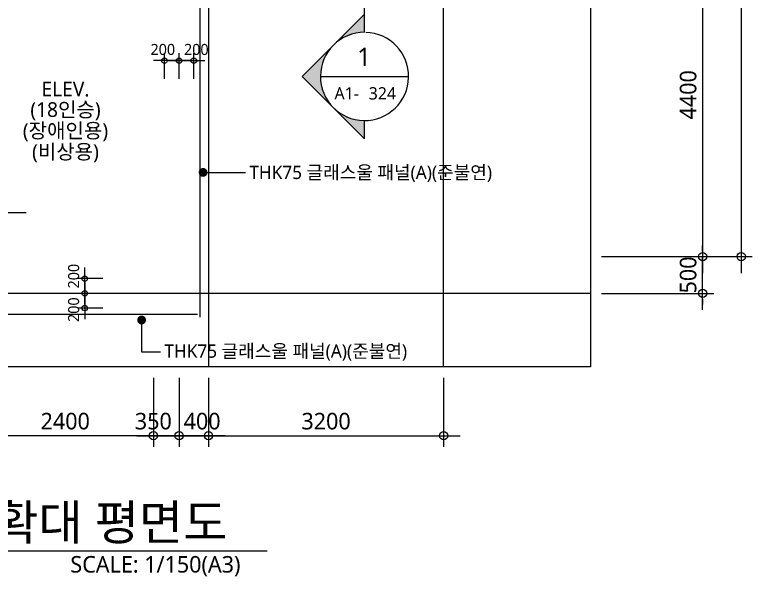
# Model space of a CAD drawing. Header units: millimetres. Extents: x 81033 to 452328, y -17390 to 42241.
# Drawn here: x 184510 to 194547, y 1728 to 9364 of the extents above; entities that cross this region are included whole.
import ezdxf
from ezdxf.enums import TextEntityAlignment as Align

# ---------------------------------------------------------------- set-up
doc = ezdxf.new("R2010")
doc.units = ezdxf.units.MM
doc.header["$LTSCALE"] = 100
doc.header["$MEASUREMENT"] = 0
doc.header["$PDSIZE"] = -10
doc.linetypes.add('CEN', pattern=[62, 60, -1, 0, -1])
doc.layers.get('0').update_dxf_attribs({"linetype": 'CONTINUOUS'})
doc.layers.get('Defpoints').update_dxf_attribs({"color": 171, "linetype": 'CONTINUOUS'})
for name, color, linetype in [('CEN(ST)', 1, 'CEN'), ('INS', 251, 'BATTING'), ('NDIM', 7, 'CONTINUOUS'), ('SYM', 7, 'CONTINUOUS'), ('TEXT', 3, 'CONTINUOUS'), ('TEXT(MIN)', 7, 'CONTINUOUS'), ('TEXT(노트)', 7, 'CONTINUOUS')]:
    doc.layers.add(name, color=color, linetype=linetype)
doc.styles.add('CGS', font='cgse', dxfattribs={"bigfont": 'cgs'})
doc.styles.add('나눔바른고딕', font='NanumBarunGothic.ttf')
doc.linetypes.add('BATTING', pattern='A,0.0001,-0.1,[134,ltypeshp.shx,S=0.1,R=0,X=-0.1,Y=0],-0.2,[134,ltypeshp.shx,S=0.1,R=180,X=0.1,Y=0],-0.1', length=0.4001)
doc.dimstyles.new('NDIM 1200', dxfattribs={"dimscale": 75, "dimtxt": 3, "dimasz": 1, "dimexe": 2, "dimexo": 2, "dimgap": 1, "dimtad": 1, "dimdec": 0, "dimdsep": 46, "dimtxsty": 'CGS', "dimblk": 'DOT0', "dimcen": 1, "dimdle": 8, "dimclrd": 256, "dimclre": 256, "dimclrt": 256, "dimadec": 0, "dimazin": 0, "dimtfac": 1, "dimtdec": 0, "dimtix": 1, "dimtmove": 2, "dimatfit": 3, "dimldrblk": 'DOT0', "dimfxl": 1, "dimtolj": 1, "dimtzin": 0, "dimlwd": -1, "dimlwe": -1, "dimarcsym": 0})

# ---------------------------------------------------------------- blocks, each defined once
blk = doc.blocks.new('DOT0')
blk.add_line((-3, 0), (3, 0))
at = {"color": 6}
blk.add_circle((0, 0), 0.75, dxfattribs=at)
blk = doc.blocks.new('*D108')
at = {"layer": 'Defpoints', "color": 0, "ltscale": 0.4, "transparency": 16777216}
for p in [(192347, 10475), (192347, 6075), (193872, 6075)]:
    blk.add_point(p, dxfattribs=at)
at = {"layer": 'NDIM', "ltscale": 0.4, "transparency": 16777216}
for p, q in [((192497, 10475), (194022, 10475)), ((193872, 10400), (193872, 6150)), ((192497, 6075), (194022, 6075))]:
    blk.add_line(p, q, dxfattribs=at)
at = {"layer": 'NDIM', "ltscale": 0.4, "transparency": 16777216, "xscale": 75, "yscale": 75, "zscale": 75}
for p, rotation in [((193872, 10475), 90), ((193872, 6075), 270)]:
    blk.add_blockref('DOT0', p, dxfattribs=dict(at, rotation=rotation))
at = {"layer": 'NDIM', "ltscale": 0.4, "transparency": 16777216, "insert": (193675, 8275), "char_height": 225, "attachment_point": 5, "rotation": 90, "style": '나눔바른고딕'}
blk.add_mtext('\\A1;4400', dxfattribs=at)
blk = doc.blocks.new('*D109')
at = {"layer": 'Defpoints', "color": 0, "ltscale": 0.4, "transparency": 16777216}
for p in [(192347, 6075), (193872, 6075), (192347, 5575)]:
    blk.add_point(p, dxfattribs=at)
at = {"layer": 'NDIM', "ltscale": 0.4, "transparency": 16777216}
for p, q in [((193872, 6150), (193872, 6225)), ((192497, 6075), (194022, 6075)), ((193872, 5575), (193872, 6075)), ((192497, 5575), (194022, 5575)), ((193872, 5500), (193872, 5425))]:
    blk.add_line(p, q, dxfattribs=at)
at = {"layer": 'NDIM', "ltscale": 0.4, "transparency": 16777216, "xscale": 75, "yscale": 75, "zscale": 75}
for p, rotation in [((193872, 6075), 270), ((193872, 5575), 90)]:
    blk.add_blockref('DOT0', p, dxfattribs=dict(at, rotation=rotation))
at = {"layer": 'NDIM', "ltscale": 0.4, "transparency": 16777216, "insert": (193675, 5825), "char_height": 225, "attachment_point": 5, "rotation": 90, "style": '나눔바른고딕'}
blk.add_mtext('\\A1;500', dxfattribs=at)
blk = doc.blocks.new('*D110')
at = {"layer": 'Defpoints', "color": 0, "ltscale": 0.4, "transparency": 16777216}
for p in [(192347, 17675), (192347, 6075), (194397, 6075)]:
    blk.add_point(p, dxfattribs=at)
at = {"layer": 'NDIM', "ltscale": 0.4, "transparency": 16777216}
for p, q in [((192497, 17675), (194547, 17675)), ((194397, 17600), (194397, 6150)), ((192497, 6075), (194547, 6075))]:
    blk.add_line(p, q, dxfattribs=at)
at = {"layer": 'NDIM', "ltscale": 0.4, "transparency": 16777216, "xscale": 75, "yscale": 75, "zscale": 75}
for p, rotation in [((194397, 17675), 90), ((194397, 6075), 270)]:
    blk.add_blockref('DOT0', p, dxfattribs=dict(at, rotation=rotation))
at = {"layer": 'NDIM', "ltscale": 0.4, "transparency": 16777216, "insert": (194200, 11875), "char_height": 225, "attachment_point": 5, "rotation": 90, "style": '나눔바른고딕'}
blk.add_mtext('\\A1;11600', dxfattribs=at)
blk = doc.blocks.new('SECTION-12')
at = {"layer": 'SYM'}
blk.add_hatch(color=256, dxfattribs=at).paths.add_polyline_path([(170671, 20158), (171031, 20014), (171031, 20158)])
h = blk.add_hatch(color=256, dxfattribs=at)
h.paths.add_polyline_path([(170182, 9614), (170607, 9190, -0.414214), (170607, 10038)])
h.paths.add_polyline_path([(170607, 9190), (171031, 8765), (171031, 9014, -0.198912)])
h.paths.add_polyline_path([(170607, 10038, -0.198912), (171031, 10214), (171031, 10462)])
at = {"layer": 'Defpoints'}
blk.add_line((171031, 12014), (171031, 17914), dxfattribs=at)
at = {"layer": 'SYM'}
for p, q in [((170671, 20158), (171031, 20014)), ((171031, 20158), (170671, 20158)), ((171031, 18274), (171031, 20158)), ((171031, 17914), (171031, 18094)), ((171031, 11714), (171031, 12014)), ((171031, 10214), (171031, 11414)), ((171031, 10462), (170182, 9614)), ((171031, 8765), (170182, 9614)), ((170431, 9614), (171631, 9614)), ((171031, 8765), (171031, 9014))]:
    blk.add_line(p, q, dxfattribs=at)
blk.add_arc((171031, 9614), 600, 90, 88.3138, dxfattribs=at)
blk = doc.blocks.new('*D490')
at = {"layer": 'Defpoints', "color": 0, "ltscale": 0.4, "transparency": 16777216}
for p in [(186947, 8740), (186747, 8392), (186947, 8392)]:
    blk.add_point(p, dxfattribs=at)
at = {"layer": 'NDIM', "ltscale": 0.4, "transparency": 16777216}
for p, q in [((186747, 8492), (186747, 8840)), ((186947, 8492), (186947, 8840)), ((186797, 8740), (186897, 8740))]:
    blk.add_line(p, q, dxfattribs=at)
at = {"layer": 'NDIM', "ltscale": 0.4, "transparency": 16777216, "xscale": 50, "yscale": 50, "zscale": 50, "rotation": 180}
blk.add_blockref('DOT0', (186747, 8740), dxfattribs=at)
at = {"layer": 'NDIM', "ltscale": 0.4, "transparency": 16777216, "xscale": 50, "yscale": 50, "zscale": 50}
blk.add_blockref('DOT0', (186947, 8740), dxfattribs=at)
at = {"layer": 'NDIM', "ltscale": 0.4, "transparency": 16777216, "insert": (186981, 8891), "char_height": 150, "attachment_point": 5, "style": '나눔바른고딕'}
blk.add_mtext('\\A1;200', dxfattribs=at)
blk = doc.blocks.new('*D491')
at = {"layer": 'Defpoints', "color": 0, "ltscale": 0.4, "transparency": 16777216}
for p in [(186547, 8740), (186547, 8392), (186747, 8392)]:
    blk.add_point(p, dxfattribs=at)
at = {"layer": 'NDIM', "ltscale": 0.4, "transparency": 16777216}
for p, q in [((186547, 8492), (186547, 8840)), ((186747, 8492), (186747, 8840)), ((186697, 8740), (186597, 8740))]:
    blk.add_line(p, q, dxfattribs=at)
at = {"layer": 'NDIM', "ltscale": 0.4, "transparency": 16777216, "xscale": 50, "yscale": 50, "zscale": 50, "rotation": 180}
blk.add_blockref('DOT0', (186547, 8740), dxfattribs=at)
at = {"layer": 'NDIM', "ltscale": 0.4, "transparency": 16777216, "xscale": 50, "yscale": 50, "zscale": 50}
blk.add_blockref('DOT0', (186747, 8740), dxfattribs=at)
at = {"layer": 'NDIM', "ltscale": 0.4, "transparency": 16777216, "insert": (186525, 8891), "char_height": 150, "attachment_point": 5, "style": '나눔바른고딕'}
blk.add_mtext('\\A1;200', dxfattribs=at)
blk = doc.blocks.new('*D502')
at = {"layer": 'Defpoints', "color": 0, "ltscale": 0.4, "transparency": 16777216}
for p in [(185463, 5775), (185810, 5775), (185810, 5575)]:
    blk.add_point(p, dxfattribs=at)
at = {"layer": 'NDIM', "ltscale": 0.4, "transparency": 16777216}
for p, q in [((185710, 5775), (185363, 5775)), ((185463, 5625), (185463, 5725)), ((185710, 5575), (185363, 5575))]:
    blk.add_line(p, q, dxfattribs=at)
at = {"layer": 'NDIM', "ltscale": 0.4, "transparency": 16777216, "xscale": 50, "yscale": 50, "zscale": 50}
for p, rotation in [((185463, 5775), 90), ((185463, 5575), 270)]:
    blk.add_blockref('DOT0', p, dxfattribs=dict(at, rotation=rotation))
at = {"layer": 'NDIM', "ltscale": 0.4, "transparency": 16777216, "insert": (185312, 5809), "char_height": 150, "attachment_point": 5, "rotation": 90, "style": '나눔바른고딕'}
blk.add_mtext('\\A1;200', dxfattribs=at)
blk = doc.blocks.new('*D503')
at = {"layer": 'Defpoints', "color": 0, "ltscale": 0.4, "transparency": 16777216}
for p in [(185810, 5575), (185463, 5375), (185810, 5375)]:
    blk.add_point(p, dxfattribs=at)
at = {"layer": 'NDIM', "ltscale": 0.4, "transparency": 16777216}
for p, q in [((185710, 5575), (185363, 5575)), ((185463, 5525), (185463, 5425)), ((185710, 5375), (185363, 5375))]:
    blk.add_line(p, q, dxfattribs=at)
at = {"layer": 'NDIM', "ltscale": 0.4, "transparency": 16777216, "xscale": 50, "yscale": 50, "zscale": 50}
for p, rotation in [((185463, 5575), 90), ((185463, 5375), 270)]:
    blk.add_blockref('DOT0', p, dxfattribs=dict(at, rotation=rotation))
at = {"layer": 'NDIM', "ltscale": 0.4, "transparency": 16777216, "insert": (185312, 5353), "char_height": 150, "attachment_point": 5, "rotation": 90, "style": '나눔바른고딕'}
blk.add_mtext('\\A1;200', dxfattribs=at)
blk = doc.blocks.new('*D569')
at = {"layer": 'Defpoints', "color": 0, "ltscale": 0.4, "transparency": 16777216}
for p in [(187147, 4575), (190347, 4575), (190347, 3639)]:
    blk.add_point(p, dxfattribs=at)
at = {"layer": 'NDIM', "ltscale": 0.4, "transparency": 16777216}
for p, q in [((187147, 4425), (187147, 3489)), ((190347, 4425), (190347, 3489)), ((187222, 3639), (190272, 3639))]:
    blk.add_line(p, q, dxfattribs=at)
at = {"layer": 'NDIM', "ltscale": 0.4, "transparency": 16777216, "xscale": 75, "yscale": 75, "zscale": 75, "rotation": 180}
blk.add_blockref('DOT0', (187147, 3639), dxfattribs=at)
at = {"layer": 'NDIM', "ltscale": 0.4, "transparency": 16777216, "xscale": 75, "yscale": 75, "zscale": 75}
blk.add_blockref('DOT0', (190347, 3639), dxfattribs=at)
at = {"layer": 'NDIM', "ltscale": 0.4, "transparency": 16777216, "insert": (188747, 3836), "char_height": 225, "attachment_point": 5, "style": '나눔바른고딕'}
blk.add_mtext('\\A1;3200', dxfattribs=at)
blk = doc.blocks.new('*D570')
at = {"layer": 'Defpoints', "color": 0, "ltscale": 0.4, "transparency": 16777216}
for p in [(183997, 4575), (186397, 4575), (183997, 3639)]:
    blk.add_point(p, dxfattribs=at)
at = {"layer": 'NDIM', "ltscale": 0.4, "transparency": 16777216}
for p, q in [((183997, 4425), (183997, 3489)), ((186397, 4425), (186397, 3489)), ((186322, 3639), (184072, 3639))]:
    blk.add_line(p, q, dxfattribs=at)
at = {"layer": 'NDIM', "ltscale": 0.4, "transparency": 16777216, "xscale": 75, "yscale": 75, "zscale": 75, "rotation": 180}
blk.add_blockref('DOT0', (183997, 3639), dxfattribs=at)
at = {"layer": 'NDIM', "ltscale": 0.4, "transparency": 16777216, "xscale": 75, "yscale": 75, "zscale": 75}
blk.add_blockref('DOT0', (186397, 3639), dxfattribs=at)
at = {"layer": 'NDIM', "ltscale": 0.4, "transparency": 16777216, "insert": (185197, 3836), "char_height": 225, "attachment_point": 5, "style": '나눔바른고딕'}
blk.add_mtext('\\A1;2400', dxfattribs=at)
blk = doc.blocks.new('*D568')
at = {"layer": 'Defpoints', "color": 0, "ltscale": 0.4, "transparency": 16777216}
for p in [(186397, 4575), (186747, 4575), (186397, 3639)]:
    blk.add_point(p, dxfattribs=at)
at = {"layer": 'NDIM', "ltscale": 0.4, "transparency": 16777216}
for p, q in [((186397, 4425), (186397, 3489)), ((186747, 4425), (186747, 3489)), ((186672, 3639), (186472, 3639))]:
    blk.add_line(p, q, dxfattribs=at)
at = {"layer": 'NDIM', "ltscale": 0.4, "transparency": 16777216, "xscale": 75, "yscale": 75, "zscale": 75, "rotation": 180}
blk.add_blockref('DOT0', (186397, 3639), dxfattribs=at)
at = {"layer": 'NDIM', "ltscale": 0.4, "transparency": 16777216, "xscale": 75, "yscale": 75, "zscale": 75}
blk.add_blockref('DOT0', (186747, 3639), dxfattribs=at)
at = {"layer": 'NDIM', "ltscale": 0.4, "transparency": 16777216, "insert": (186396, 3836), "char_height": 225, "attachment_point": 5, "style": '나눔바른고딕'}
blk.add_mtext('\\A1;350', dxfattribs=at)
blk = doc.blocks.new('*D567')
at = {"layer": 'Defpoints', "color": 0, "ltscale": 0.4, "transparency": 16777216}
for p in [(186747, 4575), (187147, 4575), (187147, 3639)]:
    blk.add_point(p, dxfattribs=at)
at = {"layer": 'NDIM', "ltscale": 0.4, "transparency": 16777216}
for p, q in [((186747, 4425), (186747, 3489)), ((187147, 4425), (187147, 3489)), ((186822, 3639), (187072, 3639))]:
    blk.add_line(p, q, dxfattribs=at)
at = {"layer": 'NDIM', "ltscale": 0.4, "transparency": 16777216, "xscale": 75, "yscale": 75, "zscale": 75, "rotation": 180}
blk.add_blockref('DOT0', (186747, 3639), dxfattribs=at)
at = {"layer": 'NDIM', "ltscale": 0.4, "transparency": 16777216, "xscale": 75, "yscale": 75, "zscale": 75}
blk.add_blockref('DOT0', (187147, 3639), dxfattribs=at)
at = {"layer": 'NDIM', "ltscale": 0.4, "transparency": 16777216, "insert": (187060, 3836), "char_height": 225, "attachment_point": 5, "style": '나눔바른고딕'}
blk.add_mtext('\\A1;400', dxfattribs=at)

msp = doc.modelspace()

# ---------------------------------------------------------------- linework, layer by layer
at = {"layer": 'CEN(ST)', "ltscale": 10000}
for p, q in [((187146.9, 19067.4), (187146.9, 4574.8)), ((190346.9, 4574.8), (190346.9, 19067.4)), ((182696.4, 6674.8), (184667.5, 6674.8)), ((192346.9, 5574.8), (172846.9, 5574.8))]:
    msp.add_line(p, q, dxfattribs=at)
at = {"layer": 'Defpoints', "ltscale": 10000}
msp.add_lwpolyline([(172846.9, 19067.4), (192346.9, 19067.4), (192346.9, 4574.8), (172846.9, 4574.8)], close=True, dxfattribs=at)
at = {"layer": 'INS', "ltscale": 0.9}
for points in [[(187034.4, 5249.8), (187034.4, 10187.3), (190634.4, 10187.3), (190634.4, 16562.3), (187071.9, 16562.3)], [(186996.9, 5287.3), (182796.9, 5287.3)]]:
    msp.add_lwpolyline(points, dxfattribs=at)
at = {"layer": 'SYM'}
msp.add_line((177815.8, 2075.6), (187944.7, 2075.6), dxfattribs=at)

# ---------------------------------------------------------------- block references
msp.add_blockref('SECTION-12', (18239.1, -1089.1))
msp.add_blockref('SECTION-12', (18239.1, -1089.1))

# ---------------------------------------------------------------- texts
at = {"layer": 'TEXT', "style": '나눔바른고딕'}
for s, height, p in [('1', 250, (189171.3, 8667.4)), ('1', 250, (189171.3, 8667.4)), ('A1-', 166.67, (188861.3, 8212)), ('A1-', 166.67, (188861.3, 8212)), ('324', 166.67, (189327, 8212.1))]:
    msp.add_text(s, height=height, dxfattribs=at).set_placement(p)
msp.add_text('계단실B 지상2층 확대 평면도', height=480, dxfattribs=at).set_placement((187404.4, 2461.1), align=Align.MIDDLE_RIGHT)
msp.add_text('SCALE: 1/150(A3)', height=225, dxfattribs=at).set_placement((187582, 2002.9), align=Align.TOP_RIGHT)
at = {"layer": 'TEXT(MIN)', "style": '나눔바른고딕'}
for p in [(187702.5, 7220.1), (186546.5, 4789.7)]:
    msp.add_text('THK75 글래스울 패널(A)(준불연)', height=180, dxfattribs=at).set_placement(p, align=Align.MIDDLE_LEFT)
at = {"layer": 'TEXT(노트)', "style": '나눔바른고딕'}
for s, p in [('ELEV.', (185200.7, 8351.6)), ('(18인승)', (185200.7, 8064.9)), ('(장애인용)', (185200.7, 7778.3)), ('(비상용)', (185200.7, 7491.6))]:
    msp.add_text(s, height=200, dxfattribs=at).set_placement(p, align=Align.MIDDLE)

# ---------------------------------------------------------------- dimensions: what is measured, and where the dimension line sits
at = {"layer": 'NDIM', "ltscale": 0.4}
for base, p1, p2, angle, picture, middle in [((194396.9, 6074.8), (192346.9, 17674.8), (192346.9, 6074.8), 270, '*D110', (194199.6, 11874.8)), ((193871.9, 6074.8), (192346.9, 10474.8), (192346.9, 6074.8), 270, '*D108', (193674.8, 8274.8)), ((193871.9, 6074.8), (192346.9, 5574.8), (192346.9, 6074.8), 90, '*D109', (193674.8, 5824.8)), ((183996.9, 3639), (186396.9, 4574.8), (183996.9, 4574.8), 180, '*D570', (185196.9, 3836.2))]:
    dim = msp.add_linear_dim(base=base, p1=p1, p2=p2, angle=angle, dimstyle='NDIM 1200', override={"dimtxsty": '나눔바른고딕'}, dxfattribs=at)
    dim.commit()
    dim.dimension.update_dxf_attribs({"geometry": picture, "text_midpoint": middle})
for base, p1, p2, angle, override, picture, middle in [((186546.9, 8739.7), (186746.9, 8392.4), (186546.9, 8392.4), 180, {"dimscale": 50, "dimtxsty": '나눔바른고딕'}, '*D491', (186525.2, 8890.6)), ((185462.6, 5774.8), (185809.9, 5574.8), (185809.9, 5774.8), 90, {"dimscale": 50, "dimtxsty": '나눔바른고딕'}, '*D502', (185311.7, 5808.6)), ((185462.6, 5374.8), (185809.9, 5574.8), (185809.9, 5374.8), 270, {"dimscale": 50, "dimtxsty": '나눔바른고딕'}, '*D503', (185311.7, 5353.1)), ((186396.9, 3639), (186746.9, 4574.8), (186396.9, 4574.8), 180, {"dimtxsty": '나눔바른고딕'}, '*D568', (186396.4, 3836.4))]:
    dim = msp.add_linear_dim(base=base, p1=p1, p2=p2, angle=angle, dimstyle='NDIM 1200', override=override, dxfattribs=at)
    dim.commit()
    dim.dimension.update_dxf_attribs({"geometry": picture, "text_midpoint": middle, "dimtype": 160})
for base, p1, p2, override, picture, middle in [((186946.9, 8739.7), (186746.9, 8392.4), (186946.9, 8392.4), {"dimscale": 50, "dimtxsty": '나눔바른고딕'}, '*D490', (186980.7, 8890.6)), ((187146.9, 3639), (186746.9, 4574.8), (187146.9, 4574.8), {"dimtxsty": '나눔바른고딕'}, '*D567', (187060.5, 3836.2))]:
    dim = msp.add_linear_dim(base=base, p1=p1, p2=p2, dimstyle='NDIM 1200', override=override, dxfattribs=at)
    dim.commit()
    dim.dimension.update_dxf_attribs({"geometry": picture, "text_midpoint": middle, "dimtype": 160})
dim = msp.add_linear_dim(base=(190346.9, 3639), p1=(187146.9, 4574.8), p2=(190346.9, 4574.8), dimstyle='NDIM 1200', override={"dimtxsty": '나눔바른고딕'}, dxfattribs=at)
dim.commit()
dim.dimension.update_dxf_attribs({"geometry": '*D569', "text_midpoint": (188746.9, 3836.4)})

# ---------------------------------------------------------------- leaders
at = {"layer": 'NDIM', "ltscale": 10000}
for points in [[(187073.7, 7219.7), (187410.3, 7219.7), (187649.1, 7219.7)], [(186236.8, 5212.4), (186236.8, 4779.8), (186493, 4779.8)]]:
    msp.add_leader(points, dimstyle='NDIM 1200', override={"dimscale": 120, "dimasz": 1, "dimgap": 1, "dimtad": 0, "dimldrblk": 'Dot'}, dxfattribs=at)

doc.saveas('drawing.dxf')
